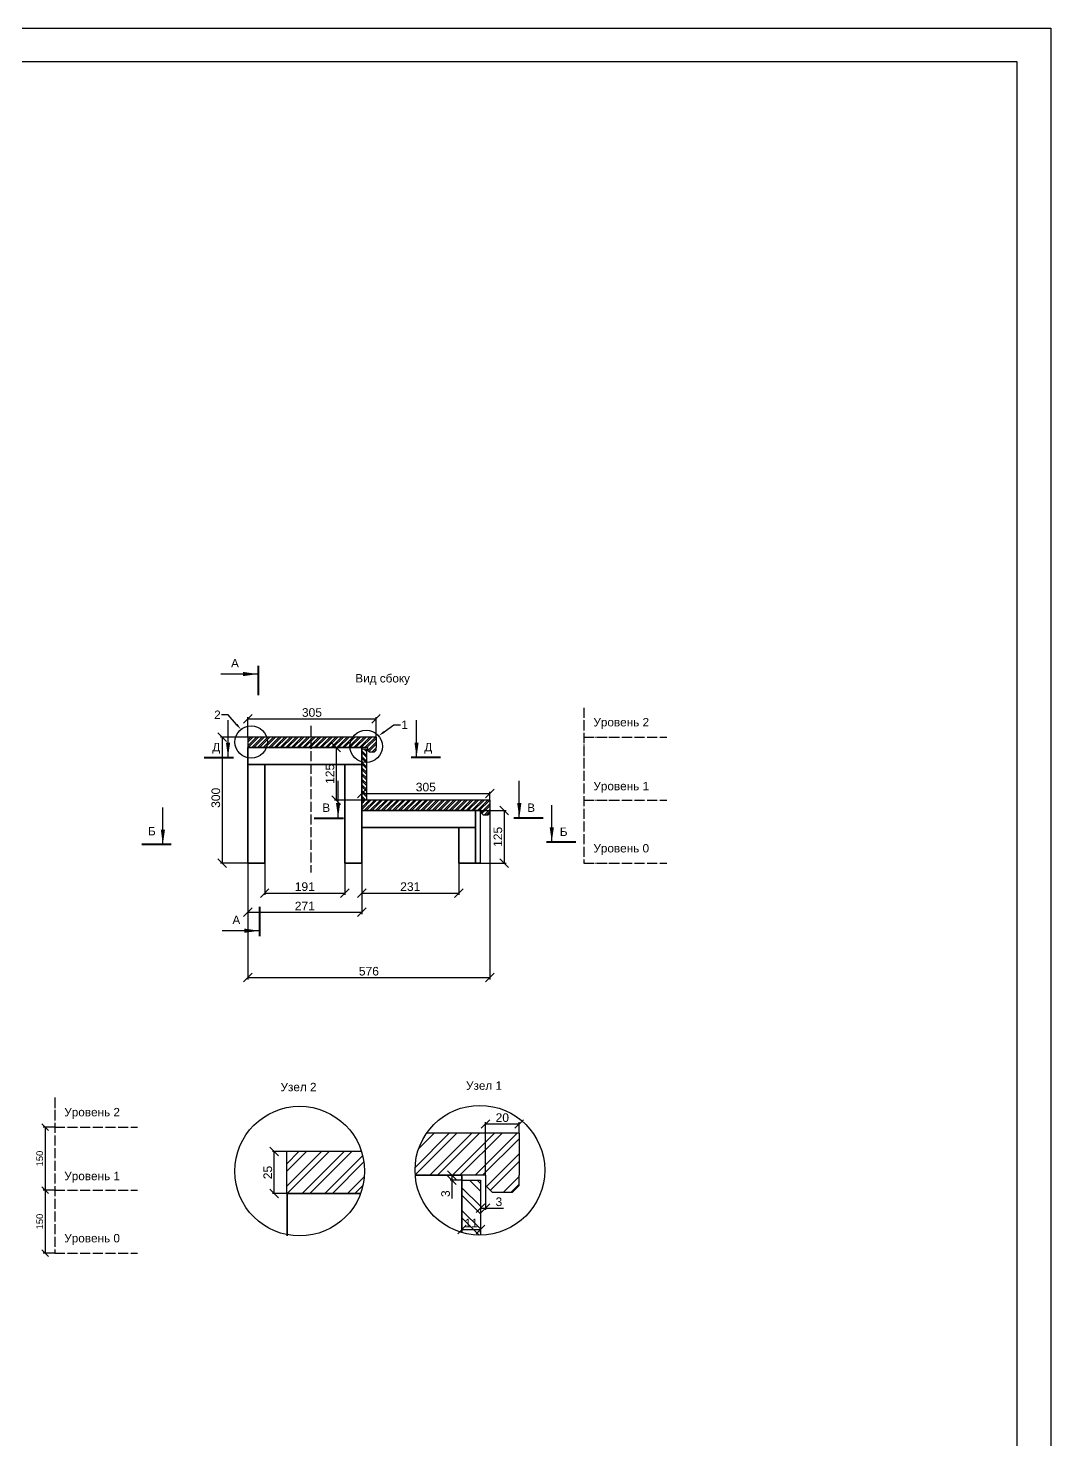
# Model space of a CAD drawing. Header units: millimetres. Extents: x 63961 to 114418, y 167972 to 194301.
# Drawn here: x 106337 to 108770, y 172528 to 175888 of the extents above; entities that cross this region are included whole.
import ezdxf
from ezdxf import colors
from ezdxf.entities.mleader import LeaderData, LeaderLine
from ezdxf.math import Vec2, Vec3

# ---------------------------------------------------------------- set-up
doc = ezdxf.new("R2010")
doc.units = ezdxf.units.MM
doc.linetypes.add('ACAD_ISO04W100', pattern=[30, 24, -3, 0, -3])
for name, color, linetype in [('Доска МПК 11х145х3000', 32, 'Continuous'), ('Заливка доски', 32, 'Continuous'), ('Заливка ступени', 52, 'Continuous'), ('Оси', 120, 'ACAD_ISO04W100'), ('Размеры', 140, 'Continuous'), ('Рамка', 7, 'Continuous'), ('Ступень СМ305', 52, 'Continuous')]:
    doc.layers.add(name, color=color, linetype=linetype)
doc.layers.add('Профиль 40x40', color=7, linetype='Continuous', lineweight=35)
doc.styles.get("Standard").update_dxf_attribs({"font": 'arial.ttf'})
doc.dimstyles.new('Копия Аннотативный', dxfattribs={"dimscale": 0, "dimtxt": 20.5, "dimasz": 20.5, "dimexe": 4.25, "dimexo": 0.625, "dimgap": 4.625, "dimtad": 1, "dimtxsty": 'Standard', "dimblk": 'OBLIQUE', "dimcen": 20.5, "dimclrd": 4, "dimclrt": 4, "dimadec": 0, "dimazin": 0, "dimtfac": 1, "dimtmove": 0, "dimatfit": 3, "dimfxl": 1, "dimtfillclr": 4, "dimarcsym": 0})

# ---------------------------------------------------------------- blocks, each defined once
blk = doc.blocks.new('Ступень из ДПК CM 305')
at = {"layer": 'Ступень СМ305'}
for p, q in [((103547.4, 186120.8), (103242.4, 186120.8)), ((103242.4, 186120.8), (103242.4, 186095.8)), ((103547.4, 186120.8), (103547.4, 186095.8)), ((103527.4, 186095.8), (103242.4, 186095.8)), ((103527.4, 186095.8), (103524.4, 186095.8)), ((103527.4, 186095.8), (103527.4, 186089.8)), ((103527.4, 186089.8), (103531.4, 186085.8)), ((103531.4, 186085.8), (103543.4, 186085.8)), ((103543.4, 186085.8), (103547.4, 186089.8)), ((103547.4, 186089.8), (103547.4, 186095.8))]:
    blk.add_line(p, q, dxfattribs=at)
blk = doc.blocks.new('_Oblique')
at = {"color": 0, "linetype": 'ByBlock', "lineweight": -2}
blk.add_line((-0.5, -0.5), (0.5, 0.5), dxfattribs=at)
blk = doc.blocks.new('*D894')
at = {"layer": 'Defpoints', "color": 0, "transparency": 16777216}
for p in [(106859.3, 174200.2), (106798.1, 173900.2), (106859.3, 173900.2)]:
    blk.add_point(p, dxfattribs=at)
at = {"layer": 'Размеры', "color": 0, "lineweight": -2, "transparency": 16777216}
for p, q in [((106858.7, 174200.2), (106793.9, 174200.2)), ((106858.7, 173900.2), (106793.9, 173900.2))]:
    blk.add_line(p, q, dxfattribs=at)
at = {"layer": 'Размеры', "color": 4, "lineweight": -2, "transparency": 16777216}
blk.add_line((106798.1, 174200.2), (106798.1, 173900.2), dxfattribs=at)
at = {"layer": 'Размеры', "color": 4, "lineweight": -2, "transparency": 16777216, "xscale": 20.5, "yscale": 20.5, "zscale": 20.5}
for p, rotation in [((106798.1, 174200.2), 90), ((106798.1, 173900.2), 270)]:
    blk.add_blockref('_Oblique', p, dxfattribs=dict(at, rotation=rotation))
at = {"layer": 'Размеры', "color": 4, "transparency": 16777216, "insert": (106783, 174055.7), "char_height": 20.5, "attachment_point": 5, "rotation": 90}
blk.add_mtext('300', dxfattribs=at)
blk = doc.blocks.new('*D895')
at = {"layer": 'Defpoints', "color": 0, "transparency": 16777216}
for p in [(107164.3, 174243.5), (106859.3, 174200.2), (107164.3, 174200.2)]:
    blk.add_point(p, dxfattribs=at)
at = {"layer": 'Заливка ступени', "color": 0, "lineweight": -2, "transparency": 16777216}
for p, q in [((106859.3, 174200.8), (106859.3, 174247.8)), ((107164.3, 174200.8), (107164.3, 174247.8))]:
    blk.add_line(p, q, dxfattribs=at)
at = {"layer": 'Заливка ступени', "color": 4, "lineweight": -2, "transparency": 16777216}
blk.add_line((106859.3, 174243.5), (107164.3, 174243.5), dxfattribs=at)
at = {"layer": 'Заливка ступени', "color": 4, "lineweight": -2, "transparency": 16777216, "xscale": 20.5, "yscale": 20.5, "zscale": 20.5, "rotation": 180}
blk.add_blockref('_Oblique', (106859.3, 174243.5), dxfattribs=at)
at = {"layer": 'Заливка ступени', "color": 4, "lineweight": -2, "transparency": 16777216, "xscale": 20.5, "yscale": 20.5, "zscale": 20.5}
blk.add_blockref('_Oblique', (107164.3, 174243.5), dxfattribs=at)
at = {"layer": 'Заливка ступени', "color": 4, "transparency": 16777216, "insert": (107011.8, 174258.6), "char_height": 20.5, "attachment_point": 5}
blk.add_mtext('305', dxfattribs=at)
blk = doc.blocks.new('*D896')
at = {"layer": 'Defpoints', "color": 0, "transparency": 16777216}
for p in [(107130.3, 174050.2), (107435.3, 174066), (107435.3, 174050.2)]:
    blk.add_point(p, dxfattribs=at)
at = {"layer": 'Размеры', "color": 0, "lineweight": -2, "transparency": 16777216}
for p, q in [((107130.3, 174050.8), (107130.3, 174070.3)), ((107435.3, 174050.8), (107435.3, 174070.3))]:
    blk.add_line(p, q, dxfattribs=at)
at = {"layer": 'Размеры', "color": 4, "lineweight": -2, "transparency": 16777216}
blk.add_line((107130.3, 174066), (107435.3, 174066), dxfattribs=at)
at = {"layer": 'Размеры', "color": 4, "lineweight": -2, "transparency": 16777216, "xscale": 20.5, "yscale": 20.5, "zscale": 20.5, "rotation": 180}
blk.add_blockref('_Oblique', (107130.3, 174066), dxfattribs=at)
at = {"layer": 'Размеры', "color": 4, "lineweight": -2, "transparency": 16777216, "xscale": 20.5, "yscale": 20.5, "zscale": 20.5}
blk.add_blockref('_Oblique', (107435.3, 174066), dxfattribs=at)
at = {"layer": 'Размеры', "color": 4, "transparency": 16777216, "insert": (107282.8, 174081.1), "char_height": 20.5, "attachment_point": 5}
blk.add_mtext('305', dxfattribs=at)
blk = doc.blocks.new('*D897')
at = {"layer": 'Defpoints', "color": 0, "transparency": 16777216}
for p in [(107401.3, 174025.2), (107401.3, 173900.2), (107469.5, 173900.2)]:
    blk.add_point(p, dxfattribs=at)
at = {"layer": 'Размеры', "color": 0, "lineweight": -2, "transparency": 16777216}
for p, q in [((107401.9, 174025.2), (107473.8, 174025.2)), ((107401.9, 173900.2), (107473.8, 173900.2))]:
    blk.add_line(p, q, dxfattribs=at)
at = {"layer": 'Размеры', "color": 4, "lineweight": -2, "transparency": 16777216}
blk.add_line((107469.5, 174025.2), (107469.5, 173900.2), dxfattribs=at)
at = {"layer": 'Размеры', "color": 4, "lineweight": -2, "transparency": 16777216, "xscale": 20.5, "yscale": 20.5, "zscale": 20.5}
for p, rotation in [((107469.5, 174025.2), 90), ((107469.5, 173900.2), 270)]:
    blk.add_blockref('_Oblique', p, dxfattribs=dict(at, rotation=rotation))
at = {"layer": 'Размеры', "color": 4, "transparency": 16777216, "insert": (107454.4, 173962.7), "char_height": 20.5, "attachment_point": 5, "rotation": 90}
blk.add_mtext('125', dxfattribs=at)
blk = doc.blocks.new('*D898')
at = {"layer": 'Defpoints', "color": 0, "transparency": 16777216}
for p in [(107130.3, 174175.2), (107069.7, 174050.2), (107130.3, 174050.2)]:
    blk.add_point(p, dxfattribs=at)
at = {"layer": 'Размеры', "color": 0, "lineweight": -2, "transparency": 16777216}
for p, q in [((107129.7, 174175.2), (107065.5, 174175.2)), ((107129.7, 174050.2), (107065.5, 174050.2))]:
    blk.add_line(p, q, dxfattribs=at)
at = {"layer": 'Размеры', "color": 4, "lineweight": -2, "transparency": 16777216}
blk.add_line((107069.7, 174175.2), (107069.7, 174050.2), dxfattribs=at)
at = {"layer": 'Размеры', "color": 4, "lineweight": -2, "transparency": 16777216, "xscale": 20.5, "yscale": 20.5, "zscale": 20.5}
for p, rotation in [((107069.7, 174175.2), 90), ((107069.7, 174050.2), 270)]:
    blk.add_blockref('_Oblique', p, dxfattribs=dict(at, rotation=rotation))
at = {"layer": 'Размеры', "color": 4, "transparency": 16777216, "insert": (107054.7, 174112.7), "char_height": 20.5, "attachment_point": 5, "rotation": 90}
blk.add_mtext('125', dxfattribs=at)
blk = doc.blocks.new('*D899')
at = {"layer": 'Defpoints', "color": 0, "transparency": 16777216}
for p in [(107345, 173145.2), (107368.9, 173157.2), (107368.9, 173145.2)]:
    blk.add_point(p, dxfattribs=at)
at = {"layer": 'Размеры', "color": 0, "lineweight": -2, "transparency": 16777216}
for p, q in [((107368.3, 173157.2), (107340.7, 173157.2)), ((107368.3, 173145.2), (107340.7, 173145.2))]:
    blk.add_line(p, q, dxfattribs=at)
at = {"layer": 'Размеры', "color": 4, "lineweight": -2, "transparency": 16777216}
for p, q in [((107345, 173157.2), (107345, 173145.2)), ((107345, 173145.2), (107345, 173102))]:
    blk.add_line(p, q, dxfattribs=at)
at = {"layer": 'Размеры', "color": 4, "lineweight": -2, "transparency": 16777216, "xscale": 20.5, "yscale": 20.5, "zscale": 20.5}
for p, rotation in [((107345, 173157.2), 90), ((107345, 173145.2), 270)]:
    blk.add_blockref('_Oblique', p, dxfattribs=dict(at, rotation=rotation))
at = {"layer": 'Размеры', "color": 4, "transparency": 16777216, "insert": (107329.9, 173113.3), "char_height": 20.5, "attachment_point": 5, "rotation": 90}
blk.add_mtext('3', dxfattribs=at)
blk = doc.blocks.new('*D913')
at = {"layer": 'Defpoints', "color": 0, "transparency": 16777216}
for p in [(107412.9, 173145.2), (107424.9, 173145.2), (107424.9, 173078.9)]:
    blk.add_point(p, dxfattribs=at)
at = {"layer": 'Размеры', "color": 0, "lineweight": -2, "transparency": 16777216}
for p, q in [((107412.9, 173144.5), (107412.9, 173074.6)), ((107424.9, 173144.5), (107424.9, 173074.6))]:
    blk.add_line(p, q, dxfattribs=at)
at = {"layer": 'Размеры', "color": 4, "lineweight": -2, "transparency": 16777216}
for p, q in [((107412.9, 173078.9), (107424.9, 173078.9)), ((107424.9, 173078.9), (107468.1, 173078.9))]:
    blk.add_line(p, q, dxfattribs=at)
at = {"layer": 'Размеры', "color": 4, "lineweight": -2, "transparency": 16777216, "xscale": 20.5, "yscale": 20.5, "zscale": 20.5, "rotation": 180}
blk.add_blockref('_Oblique', (107412.9, 173078.9), dxfattribs=at)
at = {"layer": 'Размеры', "color": 4, "lineweight": -2, "transparency": 16777216, "xscale": 20.5, "yscale": 20.5, "zscale": 20.5}
blk.add_blockref('_Oblique', (107424.9, 173078.9), dxfattribs=at)
at = {"layer": 'Размеры', "color": 4, "transparency": 16777216, "insert": (107456.8, 173094), "char_height": 20.5, "attachment_point": 5}
blk.add_mtext('3', dxfattribs=at)
blk = doc.blocks.new('*D914')
at = {"layer": 'Defpoints', "color": 0, "transparency": 16777216}
for p in [(106921.9, 173213.7), (106951, 173213.7), (106951, 173113.7)]:
    blk.add_point(p, dxfattribs=at)
at = {"layer": 'Размеры', "color": 0, "lineweight": -2, "transparency": 16777216}
for p, q in [((106950.4, 173213.7), (106917.6, 173213.7)), ((106950.4, 173113.7), (106917.6, 173113.7))]:
    blk.add_line(p, q, dxfattribs=at)
at = {"layer": 'Размеры', "color": 4, "lineweight": -2, "transparency": 16777216}
blk.add_line((106921.9, 173113.7), (106921.9, 173213.7), dxfattribs=at)
at = {"layer": 'Размеры', "color": 4, "lineweight": -2, "transparency": 16777216, "xscale": 20.5, "yscale": 20.5, "zscale": 20.5}
for p, rotation in [((106921.9, 173213.7), 90), ((106921.9, 173113.7), 270)]:
    blk.add_blockref('_Oblique', p, dxfattribs=dict(at, rotation=rotation))
at = {"layer": 'Размеры', "color": 4, "transparency": 16777216, "insert": (106906.8, 173163.7), "char_height": 20.5, "attachment_point": 5, "rotation": 90}
blk.add_mtext('25', dxfattribs=at)
blk = doc.blocks.new('*D915')
at = {"layer": 'Defpoints', "color": 0, "transparency": 16777216}
for p in [(107424.9, 173279.2), (107504.9, 173257.2), (107424.9, 173157.2)]:
    blk.add_point(p, dxfattribs=at)
at = {"layer": 'Размеры', "color": 0, "lineweight": -2, "transparency": 16777216}
for p, q in [((107424.9, 173157.8), (107424.9, 173283.4)), ((107504.9, 173257.8), (107504.9, 173283.4))]:
    blk.add_line(p, q, dxfattribs=at)
at = {"layer": 'Размеры', "color": 4, "lineweight": -2, "transparency": 16777216}
blk.add_line((107504.9, 173279.2), (107424.9, 173279.2), dxfattribs=at)
at = {"layer": 'Размеры', "color": 4, "lineweight": -2, "transparency": 16777216, "xscale": 20.5, "yscale": 20.5, "zscale": 20.5, "rotation": 180}
blk.add_blockref('_Oblique', (107424.9, 173279.2), dxfattribs=at)
at = {"layer": 'Размеры', "color": 4, "lineweight": -2, "transparency": 16777216, "xscale": 20.5, "yscale": 20.5, "zscale": 20.5}
blk.add_blockref('_Oblique', (107504.9, 173279.2), dxfattribs=at)
at = {"layer": 'Размеры', "color": 4, "transparency": 16777216, "insert": (107464.9, 173294.3), "char_height": 20.5, "attachment_point": 5}
blk.add_mtext('20', dxfattribs=at)
blk = doc.blocks.new('*D916')
at = {"layer": 'Defpoints', "color": 0, "transparency": 16777216}
for p in [(107368.9, 173020.8), (107412.9, 173028.4), (107412.9, 173020.5)]:
    blk.add_point(p, dxfattribs=at)
at = {"layer": 'Размеры', "color": 0, "lineweight": -2, "transparency": 16777216}
for p, q in [((107368.9, 173021.4), (107368.9, 173032.6)), ((107412.9, 173021.1), (107412.9, 173032.6))]:
    blk.add_line(p, q, dxfattribs=at)
at = {"layer": 'Размеры', "color": 4, "lineweight": -2, "transparency": 16777216}
blk.add_line((107368.9, 173028.4), (107412.9, 173028.4), dxfattribs=at)
at = {"layer": 'Размеры', "color": 4, "lineweight": -2, "transparency": 16777216, "xscale": 20.5, "yscale": 20.5, "zscale": 20.5, "rotation": 180}
blk.add_blockref('_Oblique', (107368.9, 173028.4), dxfattribs=at)
at = {"layer": 'Размеры', "color": 4, "lineweight": -2, "transparency": 16777216, "xscale": 20.5, "yscale": 20.5, "zscale": 20.5}
blk.add_blockref('_Oblique', (107412.9, 173028.4), dxfattribs=at)
at = {"layer": 'Размеры', "color": 4, "transparency": 16777216, "insert": (107390.9, 173043.3), "char_height": 20.5, "attachment_point": 5}
blk.add_mtext('11', dxfattribs=at)
blk = doc.blocks.new('*D917')
at = {"layer": 'Defpoints', "color": 0, "transparency": 16777216}
for p in [(106899.3, 173900.2), (107090.3, 173900.2), (107090.3, 173829)]:
    blk.add_point(p, dxfattribs=at)
at = {"layer": 'Размеры', "color": 0, "lineweight": -2, "transparency": 16777216}
for p, q in [((106899.3, 173899.5), (106899.3, 173824.7)), ((107090.3, 173899.5), (107090.3, 173824.7))]:
    blk.add_line(p, q, dxfattribs=at)
at = {"layer": 'Размеры', "color": 4, "lineweight": -2, "transparency": 16777216}
blk.add_line((106899.3, 173829), (107090.3, 173829), dxfattribs=at)
at = {"layer": 'Размеры', "color": 4, "lineweight": -2, "transparency": 16777216, "xscale": 20.5, "yscale": 20.5, "zscale": 20.5, "rotation": 180}
blk.add_blockref('_Oblique', (106899.3, 173829), dxfattribs=at)
at = {"layer": 'Размеры', "color": 4, "lineweight": -2, "transparency": 16777216, "xscale": 20.5, "yscale": 20.5, "zscale": 20.5}
blk.add_blockref('_Oblique', (107090.3, 173829), dxfattribs=at)
at = {"layer": 'Размеры', "color": 4, "transparency": 16777216, "insert": (106994.8, 173844.1), "char_height": 20.5, "attachment_point": 5}
blk.add_mtext('191', dxfattribs=at)
blk = doc.blocks.new('*D902')
at = {"layer": 'Defpoints', "color": 0, "transparency": 16777216}
for p in [(107435.3, 174050.2), (106859.3, 173900.2), (107435.3, 173627.7)]:
    blk.add_point(p, dxfattribs=at)
at = {"layer": 'Размеры', "color": 0, "lineweight": -2, "transparency": 16777216}
for p, q in [((107435.3, 174049.5), (107435.3, 173623.4)), ((106859.3, 173899.5), (106859.3, 173623.4))]:
    blk.add_line(p, q, dxfattribs=at)
at = {"layer": 'Размеры', "color": 4, "lineweight": -2, "transparency": 16777216}
blk.add_line((106859.3, 173627.7), (107435.3, 173627.7), dxfattribs=at)
at = {"layer": 'Размеры', "color": 4, "lineweight": -2, "transparency": 16777216, "xscale": 20.5, "yscale": 20.5, "zscale": 20.5, "rotation": 180}
blk.add_blockref('_Oblique', (106859.3, 173627.7), dxfattribs=at)
at = {"layer": 'Размеры', "color": 4, "lineweight": -2, "transparency": 16777216, "xscale": 20.5, "yscale": 20.5, "zscale": 20.5}
blk.add_blockref('_Oblique', (107435.3, 173627.7), dxfattribs=at)
at = {"layer": 'Размеры', "color": 4, "transparency": 16777216, "insert": (107147.3, 173642.8), "char_height": 20.5, "attachment_point": 5}
blk.add_mtext('576', dxfattribs=at)
blk = doc.blocks.new('*D903')
at = {"layer": 'Defpoints', "color": 0, "transparency": 16777216}
for p in [(107130.3, 173900.2), (107361.3, 173900.2), (107361.3, 173829)]:
    blk.add_point(p, dxfattribs=at)
at = {"layer": 'Размеры', "color": 0, "lineweight": -2, "transparency": 16777216}
for p, q in [((107130.3, 173899.5), (107130.3, 173824.7)), ((107361.3, 173899.5), (107361.3, 173824.7))]:
    blk.add_line(p, q, dxfattribs=at)
at = {"layer": 'Размеры', "color": 4, "lineweight": -2, "transparency": 16777216}
blk.add_line((107130.3, 173829), (107361.3, 173829), dxfattribs=at)
at = {"layer": 'Размеры', "color": 4, "lineweight": -2, "transparency": 16777216, "xscale": 20.5, "yscale": 20.5, "zscale": 20.5, "rotation": 180}
blk.add_blockref('_Oblique', (107130.3, 173829), dxfattribs=at)
at = {"layer": 'Размеры', "color": 4, "lineweight": -2, "transparency": 16777216, "xscale": 20.5, "yscale": 20.5, "zscale": 20.5}
blk.add_blockref('_Oblique', (107361.3, 173829), dxfattribs=at)
at = {"layer": 'Размеры', "color": 4, "transparency": 16777216, "insert": (107245.8, 173844.1), "char_height": 20.5, "attachment_point": 5}
blk.add_mtext('231', dxfattribs=at)
blk = doc.blocks.new('*D909')
at = {"layer": 'Defpoints', "color": 0, "transparency": 16777216}
for p in [(106399.9, 173272), (106376.7, 173122), (106399.9, 173122)]:
    blk.add_point(p, dxfattribs=at)
at = {"layer": 'Ступень СМ305', "color": 0, "lineweight": -2, "transparency": 16777216}
for p, q in [((106399.2, 173272), (106372.4, 173272)), ((106399.2, 173122), (106372.4, 173122))]:
    blk.add_line(p, q, dxfattribs=at)
at = {"layer": 'Ступень СМ305', "color": 4, "lineweight": -2, "transparency": 16777216}
blk.add_line((106376.7, 173272), (106376.7, 173122), dxfattribs=at)
at = {"layer": 'Ступень СМ305', "color": 4, "lineweight": -2, "transparency": 16777216, "xscale": 16, "yscale": 16, "zscale": 16}
for p, rotation in [((106376.7, 173272), 90), ((106376.7, 173122), 270)]:
    blk.add_blockref('_Oblique', p, dxfattribs=dict(at, rotation=rotation))
at = {"layer": 'Ступень СМ305', "color": 4, "transparency": 16777216, "insert": (106363.9, 173197), "char_height": 16, "attachment_point": 5, "rotation": 90}
blk.add_mtext('150', dxfattribs=at)
blk = doc.blocks.new('*D910')
at = {"layer": 'Defpoints', "color": 0, "transparency": 16777216}
for p in [(106399.2, 173122), (106376.7, 172972), (106399.9, 172972)]:
    blk.add_point(p, dxfattribs=at)
at = {"layer": 'Ступень СМ305', "color": 0, "lineweight": -2, "transparency": 16777216}
for p, q in [((106398.6, 173122), (106372.4, 173122)), ((106399.2, 172972), (106372.4, 172972))]:
    blk.add_line(p, q, dxfattribs=at)
at = {"layer": 'Ступень СМ305', "color": 4, "lineweight": -2, "transparency": 16777216}
blk.add_line((106376.7, 173122), (106376.7, 172972), dxfattribs=at)
at = {"layer": 'Ступень СМ305', "color": 4, "lineweight": -2, "transparency": 16777216, "xscale": 16, "yscale": 16, "zscale": 16}
for p, rotation in [((106376.7, 173122), 90), ((106376.7, 172972), 270)]:
    blk.add_blockref('_Oblique', p, dxfattribs=dict(at, rotation=rotation))
at = {"layer": 'Ступень СМ305', "color": 4, "transparency": 16777216, "insert": (106363.9, 173047), "char_height": 16, "attachment_point": 5, "rotation": 90}
blk.add_mtext('150', dxfattribs=at)
blk = doc.blocks.new('*D912')
at = {"layer": 'Defpoints', "color": 0, "transparency": 16777216}
for p in [(106859.3, 173900.2), (107130.3, 173900.2), (107130.3, 173783.3)]:
    blk.add_point(p, dxfattribs=at)
at = {"layer": 'Ступень СМ305', "color": 0, "lineweight": -2, "transparency": 16777216}
for p, q in [((106859.3, 173899.5), (106859.3, 173779.1)), ((107130.3, 173899.5), (107130.3, 173779.1))]:
    blk.add_line(p, q, dxfattribs=at)
at = {"layer": 'Ступень СМ305', "color": 4, "lineweight": -2, "transparency": 16777216}
blk.add_line((106859.3, 173783.3), (107130.3, 173783.3), dxfattribs=at)
at = {"layer": 'Ступень СМ305', "color": 4, "lineweight": -2, "transparency": 16777216, "xscale": 20.5, "yscale": 20.5, "zscale": 20.5, "rotation": 180}
blk.add_blockref('_Oblique', (106859.3, 173783.3), dxfattribs=at)
at = {"layer": 'Ступень СМ305', "color": 4, "lineweight": -2, "transparency": 16777216, "xscale": 20.5, "yscale": 20.5, "zscale": 20.5}
blk.add_blockref('_Oblique', (107130.3, 173783.3), dxfattribs=at)
at = {"layer": 'Ступень СМ305', "color": 4, "transparency": 16777216, "insert": (106994.8, 173798.2), "char_height": 20.5, "attachment_point": 5}
blk.add_mtext('271', dxfattribs=at)

msp = doc.modelspace()

# ---------------------------------------------------------------- hatches: boundary and pattern name
at = {"layer": 'Заливка доски'}
h = msp.add_hatch(dxfattribs=at)
h.set_pattern_fill('ANSI32', color=256, angle=90)
h.set_pattern_definition([(135, (3381.5615, -11297.189), (-6.7351921, -6.7351921), []), (135, (3381.5615, -11292.699), (-6.7351921, -6.7351921), [])])
h.paths.add_polyline_path([(107141.278, 174172.156), (107130.278, 174172.156), (107130.278, 174050.155), (107141.278, 174050.155)])
at = {"layer": 'Заливка ступени'}
h = msp.add_hatch(dxfattribs=at)
h.set_pattern_fill('ANSI32', color=256, angle=180)
h.set_pattern_definition([(225, (3381.5615, -11297.189), (6.7351921, -6.7351921), []), (225, (3377.071, -11297.189), (6.7351921, -6.7351921), [])])
h.paths.add_polyline_path([(107164.278, 174200.156), (106859.278, 174200.156), (106859.278, 174175.156), (107144.278, 174175.156), (107144.278, 174169.156), (107148.278, 174165.156), (107160.278, 174165.156), (107164.278, 174169.156), (107164.278, 174175.156)])
h.paths.add_polyline_path([(107435.278, 174050.155), (107130.278, 174050.155), (107130.278, 174025.155), (107415.278, 174025.155), (107415.278, 174019.155), (107419.278, 174015.155), (107431.278, 174015.155), (107435.278, 174019.155), (107435.278, 174025.155)])

# ---------------------------------------------------------------- linework, layer by layer
at = {"layer": 'Доска МПК 11х145х3000'}
for p, q in [((107130.278, 174175.156), (107130.278, 174050.155)), ((107130.278, 174172.156), (107141.278, 174172.156)), ((107141.278, 174172.156), (107141.278, 174050.155)), ((107141.278, 174050.155), (107130.278, 174050.155)), ((107401.278, 174025.155), (107401.278, 173900.156)), ((107401.278, 174025.155), (107412.278, 174025.155)), ((107412.278, 174025.155), (107412.278, 173900.156)), ((107412.278, 173900.156), (107401.278, 173900.156)), ((107368.927, 173157.162), (107368.927, 173020.815)), ((107368.927, 173145.162), (107412.927, 173145.162)), ((107412.927, 173145.162), (107412.927, 173014.86))]:
    msp.add_line(p, q, dxfattribs=at)
at = {"layer": 'Заливка доски', "linetype": 'Continuous'}
for p, q in [((107412.927, 173119.389), (107387.154, 173145.162)), ((107412.927, 173137.35), (107405.115, 173145.162)), ((107412.927, 173083.468), (107368.927, 173127.468)), ((107412.927, 173065.507), (107368.927, 173109.507)), ((107412.927, 173029.586), (107368.927, 173073.586)), ((107409.691, 173014.862), (107368.927, 173055.626))]:
    msp.add_line(p, q, dxfattribs=at)
at = {"layer": 'Заливка ступени', "linetype": 'Continuous'}
for p, q in [((107338.432, 173257.162), (107257.247, 173175.977)), ((107356.393, 173257.162), (107257.483, 173158.252)), ((107302.511, 173257.162), (107265.906, 173220.557)), ((107392.314, 173257.162), (107292.314, 173157.162)), ((107410.274, 173257.162), (107310.274, 173157.162)), ((107446.195, 173257.162), (107346.195, 173157.162)), ((107464.156, 173257.162), (107364.156, 173157.162)), ((107500.077, 173257.162), (107400.077, 173157.162)), ((107504.927, 173244.051), (107418.037, 173157.162)), ((106998.699, 173213.709), (106950.982, 173165.993)), ((107034.62, 173213.709), (106950.982, 173130.072)), ((106980.738, 173213.709), (106950.982, 173183.953)), ((107052.58, 173213.709), (106952.58, 173113.709)), ((107088.501, 173213.709), (106988.501, 173113.709)), ((107106.462, 173213.709), (107006.462, 173113.709)), ((107504.927, 173208.13), (107427.443, 173130.646)), ((107132.491, 173203.817), (107042.383, 173113.709)), ((107135.404, 173188.77), (107060.343, 173113.709)), ((107504.927, 173190.17), (107436.423, 173121.666)), ((107136.384, 173153.829), (107096.264, 173113.709)), ((107504.927, 173154.249), (107467.84, 173117.162)), ((107133.048, 173132.533), (107114.225, 173113.709)), ((107504.927, 173136.288), (107485.8, 173117.162))]:
    msp.add_line(p, q, dxfattribs=at)
at = {"layer": 'Оси'}
for p, q in [((107659.268, 174270.207), (107659.268, 173900.156)), ((107009.278, 174226.737), (107009.278, 173877.843)), ((107659.268, 174200.156), (107856.132, 174200.156)), ((107659.268, 174050.155), (107856.132, 174050.155)), ((107659.268, 173900.156), (107856.132, 173900.156)), ((106399.866, 173342.002), (106399.866, 172971.952)), ((106399.866, 173271.952), (106596.73, 173271.952)), ((106399.866, 173121.95), (106596.73, 173121.95)), ((106399.866, 172971.952), (106596.73, 172971.952))]:
    msp.add_line(p, q, dxfattribs=at)
at = {"layer": 'Профиль 40x40'}
for p, q in [((106859.278, 173900.156), (106859.278, 174175.156)), ((107130.278, 174175.156), (106859.278, 174175.156)), ((107130.278, 174175.156), (107130.278, 173900.156)), ((107130.278, 174135.008), (106859.278, 174135.008)), ((106899.278, 173900.156), (106899.278, 174135.156)), ((107090.278, 174135.156), (107090.278, 173900.156)), ((107401.278, 174025.155), (107130.278, 174025.155)), ((107401.278, 174025.155), (107401.278, 173900.156)), ((107130.278, 173985.155), (107401.278, 173985.155)), ((107361.278, 173985.155), (107361.278, 173900.156)), ((106859.278, 173900.156), (106899.278, 173900.156)), ((107090.278, 173900.156), (107130.278, 173900.156)), ((107361.278, 173900.156), (107401.278, 173900.156)), ((107368.927, 173157.162), (107257.564, 173157.162)), ((107368.927, 173157.162), (107368.927, 173020.815)), ((107127.453, 173113.709), (106950.982, 173113.709)), ((106952.58, 173013.183), (106952.58, 173113.709))]:
    msp.add_line(p, q, dxfattribs=at)
at = {"layer": 'Размеры', "color": 2, "lineweight": 40}
for p, q in [((106883.545, 174370.201), (106883.545, 174300.398)), ((106755.097, 174151.679), (106824.9, 174151.679)), ((107317.657, 174151.679), (107247.854, 174151.679)), ((107017.115, 174007.406), (107086.918, 174007.406)), ((107562.249, 174007.406), (107492.446, 174007.406)), ((107639.602, 173950.078), (107569.799, 173950.078)), ((106676.92, 173944.311), (106607.117, 173944.311)), ((106886.795, 173796.23), (106886.795, 173726.427))]:
    msp.add_line(p, q, dxfattribs=at)
at = {"layer": 'Размеры', "color": 2}
for p, q in [((106883.545, 174350.28), (106795.081, 174350.28)), ((106812.039, 174151.679), (106812.039, 174240.143)), ((107260.715, 174151.679), (107260.715, 174240.143)), ((107074.057, 174007.406), (107074.057, 174095.87)), ((107505.307, 174007.406), (107505.307, 174095.87)), ((106656.999, 173944.311), (106656.999, 174032.775)), ((107582.66, 173950.078), (107582.66, 174038.542)), ((106886.795, 173739.288), (106798.331, 173739.288))]:
    msp.add_line(p, q, dxfattribs=at)
at = {"layer": 'Размеры'}
for p, q in [((107401.278, 173900.156), (107412.278, 173900.156)), ((107366.427, 173157.162), (107257.564, 173157.162))]:
    msp.add_line(p, q, dxfattribs=at)
at = {"layer": 'Размеры', "color": 2}
for points in [[(106883.545, 174350.28, 0, 10, 0), (106847.935, 174350.28, 10, 10, 0)], [(106812.039, 174151.679, 0, 10, 0), (106812.039, 174187.289, 10, 10, 0)], [(107260.715, 174151.679, 0, 10, 0), (107260.715, 174187.289, 10, 10, 0)], [(107074.057, 174007.406, 0, 10, 0), (107074.057, 174043.016, 10, 10, 0)], [(107505.307, 174007.406, 0, 10, 0), (107505.307, 174043.016, 10, 10, 0)], [(106656.999, 173944.311, 0, 10, 0), (106656.999, 173979.921, 10, 10, 0)], [(107582.66, 173950.078, 0, 10, 0), (107582.66, 173985.689, 10, 10, 0)], [(106886.795, 173739.288, 0, 10, 0), (106851.184, 173739.288, 10, 10, 0)]]:
    msp.add_lwpolyline(points, format="xyseb", dxfattribs=at)
at = {"layer": 'Размеры', "color": 2, "const_width": 5}
for points in [[(106883.545, 174313.259), (106883.545, 174313.259)], [(106812.039, 174151.679), (106812.039, 174151.679)], [(107260.715, 174151.679), (107260.715, 174151.679)], [(107074.057, 174007.406), (107074.057, 174007.406)], [(107505.307, 174007.406), (107505.307, 174007.406)], [(107582.66, 173950.078), (107582.66, 173950.078)], [(106694.02, 173944.311), (106694.02, 173944.311)], [(106886.795, 173739.288), (106886.795, 173739.288)]]:
    msp.add_lwpolyline(points, dxfattribs=at)
at = {"layer": 'Размеры'}
for centre, radius in [((106867.192, 174188.479), 38.578), ((107140.899, 174178.156), 38.578), ((106982.635, 173167), 154.312), ((107411.408, 173169.164), 154.312)]:
    msp.add_circle(centre, radius, dxfattribs=at)
at = {"layer": 'Рамка'}
for points in [[(108770.25, 175887.573), (108770.25, 169167.573), (104018.25, 169167.573), (104018.25, 175887.573)], [(108690.25, 175807.573), (104338.25, 175807.573), (104338.25, 169247.573), (108690.25, 169247.573)]]:
    msp.add_lwpolyline(points, close=True, dxfattribs=at)
at = {"layer": 'Ступень СМ305'}
for p, q in [((107504.927, 173257.162), (107284.647, 173257.162)), ((107504.927, 173257.162), (107504.927, 173157.162)), ((107129.708, 173213.709), (106950.982, 173213.709)), ((106950.982, 173213.709), (106950.982, 173113.709)), ((107424.927, 173157.162), (107257.564, 173157.162)), ((107424.927, 173157.162), (107412.927, 173157.162)), ((107424.927, 173157.162), (107424.927, 173133.162)), ((107504.927, 173133.162), (107504.927, 173157.162)), ((107127.453, 173113.709), (106950.982, 173113.709)), ((107424.927, 173133.162), (107440.927, 173117.162)), ((107440.927, 173117.162), (107488.927, 173117.162)), ((107488.927, 173117.162), (107504.927, 173133.162))]:
    msp.add_line(p, q, dxfattribs=at)

# ---------------------------------------------------------------- block references
for p in [(3616.904, -11920.661), (3887.904, -12070.662)]:
    msp.add_blockref('Ступень из ДПК CM 305', p, dxfattribs=at)

# ---------------------------------------------------------------- texts
at = {"layer": 'Оси'}
for s, p in [('Уровень 2', (107681.726, 174225.664)), ('Уровень 1', (107681.726, 174073.591)), ('Уровень 0', (107681.726, 173925.664)), ('Уровень 2', (106422.323, 173297.46)), ('Уровень 1', (106422.323, 173145.387)), ('Уровень 0', (106422.323, 172997.46))]:
    msp.add_text(s, height=20, dxfattribs=at).set_placement(p)
at = {"layer": 'Размеры'}
msp.add_text('Вид сбоку', height=20, dxfattribs=at).set_placement((107114.983, 174330.171))
at = {"layer": 'Размеры', "color": 2, "char_height": 20}
for s, insert, attachment_point in [('А', (106837.901, 174386.051), 3), ('Д', (106774.546, 174186.446), 1), ('Д', (107298.208, 174186.446), 3), ('В', (107036.564, 174042.173), 1), ('В', (107542.8, 174042.173), 3), ('Б', (106640.116, 173986.241), 3), ('Б', (107620.154, 173984.845), 3), ('А', (106841.151, 173775.059), 3)]:
    msp.add_mtext(s, dxfattribs=dict(at, insert=insert, attachment_point=attachment_point))
at = {"layer": 'Размеры', "char_height": 20, "attachment_point": 3}
for s, insert in [('Узел 2', (107022.708, 173377.203)), ('Узел 1', (107464.289, 173380.695))]:
    msp.add_mtext(s, dxfattribs=dict(at, insert=insert))

# ---------------------------------------------------------------- dimensions: what is measured, and where the dimension line sits
at = {"layer": 'Заливка ступени'}
dim = msp.add_linear_dim(base=(107164.278, 174243.548), p1=(106859.278, 174200.156), p2=(107164.278, 174200.156), dimstyle='Копия Аннотативный', dxfattribs=at)
dim.commit()
dim.dimension.update_dxf_attribs({"geometry": '*D895', "text_midpoint": (107011.778, 174258.647)})
at = {"layer": 'Размеры'}
dim = msp.add_linear_dim(base=(106798.143, 173900.156), p1=(106859.278, 174200.156), p2=(106859.278, 173900.156), angle=90, dimstyle='Копия Аннотативный', dxfattribs=at)
dim.commit()
dim.dimension.update_dxf_attribs({"geometry": '*D894', "text_midpoint": (106798.143, 174055.73), "dimtype": 160})
for base, p1, p2, picture, middle in [((107069.749, 174050.155), (107130.278, 174175.156), (107130.278, 174050.155), '*D898', (107054.657, 174112.655)), ((107469.505, 173900.156), (107401.278, 174025.155), (107401.278, 173900.156), '*D897', (107454.413, 173962.655))]:
    dim = msp.add_linear_dim(base=base, p1=p1, p2=p2, angle=90, dimstyle='Копия Аннотативный', dxfattribs=at)
    dim.commit()
    dim.dimension.update_dxf_attribs({"geometry": picture, "text_midpoint": middle})
for base, p1, p2, picture, middle in [((107435.278, 174066.028), (107130.278, 174050.155), (107435.278, 174050.155), '*D896', (107282.778, 174081.127)), ((107435.278, 173627.66), (106859.278, 173900.156), (107435.278, 174050.155), '*D902', (107147.278, 173642.752)), ((107090.278, 173828.989), (106899.278, 173900.156), (107090.278, 173900.156), '*D917', (106994.778, 173844.081)), ((107361.278, 173828.989), (107130.278, 173900.156), (107361.278, 173900.156), '*D903', (107245.778, 173844.088))]:
    dim = msp.add_linear_dim(base=base, p1=p1, p2=p2, dimstyle='Копия Аннотативный', dxfattribs=at)
    dim.commit()
    dim.dimension.update_dxf_attribs({"geometry": picture, "text_midpoint": middle})
for base, p1, p2, text, picture, middle in [((107424.927, 173279.186), (107504.927, 173257.162), (107424.927, 173157.162), '20', '*D915', (107464.927, 173294.278)), ((107424.927, 173078.856), (107412.927, 173145.162), (107424.927, 173145.162), '3', '*D913', (107456.764, 173093.955)), ((107412.927, 173028.378), (107368.927, 173020.815), (107412.927, 173020.495), '11', '*D916', (107390.927, 173043.295))]:
    dim = msp.add_linear_dim(base=base, p1=p1, p2=p2, text=text, dimstyle='Копия Аннотативный', dxfattribs=at)
    dim.commit()
    dim.dimension.update_dxf_attribs({"geometry": picture, "text_midpoint": middle})
for base, p1, p2, text, picture, middle in [((106921.869, 173213.709), (106950.982, 173113.709), (106950.982, 173213.709), '25', '*D914', (106906.777, 173163.709)), ((107344.994, 173145.162), (107368.927, 173157.162), (107368.927, 173145.162), '3', '*D899', (107329.896, 173113.325))]:
    dim = msp.add_linear_dim(base=base, p1=p1, p2=p2, angle=90, text=text, dimstyle='Копия Аннотативный', dxfattribs=at)
    dim.commit()
    dim.dimension.update_dxf_attribs({"geometry": picture, "text_midpoint": middle})
at = {"layer": 'Ступень СМ305'}
dim = msp.add_linear_dim(base=(107130.278, 173783.306), p1=(106859.278, 173900.156), p2=(107130.278, 173900.156), dimstyle='Копия Аннотативный', dxfattribs=at)
dim.commit()
dim.dimension.update_dxf_attribs({"geometry": '*D912', "text_midpoint": (106994.778, 173798.223)})
for base, p1, p2, picture, middle in [((106376.683, 173121.95), (106399.866, 173271.952), (106399.866, 173121.95), '*D909', (106363.889, 173196.951)), ((106376.683, 172971.952), (106399.241, 173121.95), (106399.866, 172971.952), '*D910', (106363.889, 173046.951))]:
    dim = msp.add_linear_dim(base=base, p1=p1, p2=p2, angle=90, dimstyle='Копия Аннотативный', override={"dimtxt": 16, "dimasz": 16}, dxfattribs=at)
    dim.commit()
    dim.dimension.update_dxf_attribs({"geometry": picture, "text_midpoint": middle})

# ---------------------------------------------------------------- leaders
at = {"layer": 'Размеры'}
ml = msp.add_multileader_mtext('Standard', dxfattribs=at)
ml.set_content('2', color=256)
ml.set_leader_properties()
ml.build(insert=Vec2(0, 0))
ml.multileader.update_dxf_attribs({"dogleg_length": 16, "arrow_head_size": 16})
ctx = ml.context
ctx.base_point, ctx.char_height, ctx.arrow_head_size, ctx.plane_origin = Vec3(106779.377, 174253.364), 20, 16, Vec3(106785.269, 174242.061)
ctx.text_align_type = 2
notes = []
notes.append((ctx, [(1, (1, 1, 0), (106812.624, 174253.364), (-1, 0), 16, [(0, [(106842.777, 174218.348)], 0, [])])]))
ctx.mtext.insert, ctx.mtext.alignment, ctx.mtext.flow_direction = Vec3(106794.624, 174263.364), 3, 5
ml = msp.add_multileader_mtext('Standard', dxfattribs=at)
ml.set_content('1', color=256)
ml.set_leader_properties()
ml.build(insert=Vec2(0, 0))
ml.multileader.update_dxf_attribs({"dogleg_length": 16, "arrow_head_size": 16})
ctx = ml.context
ctx.base_point, ctx.char_height, ctx.arrow_head_size, ctx.plane_origin = Vec3(107222.475, 174229.327), 20, 16, Vec3(107184.917, 174200.108)
notes.append((ctx, [(0, (1, 1, 0), (107206.475, 174229.327), (1, 0), 16, [(0, [(107170.405, 174203.009)], 0, [])])]))
ctx.mtext.insert, ctx.mtext.flow_direction = Vec3(107224.475, 174239.327), 5
for ctx, leaders in notes:
    for number, flags, end, landing, length, lines in leaders:
        leader = LeaderData()
        leader.index, (leader.has_last_leader_line, leader.has_dogleg_vector, leader.attachment_direction) = number, flags
        leader.last_leader_point, leader.dogleg_vector, leader.dogleg_length = Vec3(end), Vec3(landing), length
        for number, points, colour, breaks in lines:
            line = LeaderLine()
            line.index, line.vertices, line.color, line.breaks = number, Vec3.list(points), colors.encode_raw_color(colour), breaks
            leader.lines.append(line)
        ctx.leaders.append(leader)

doc.saveas('drawing.dxf')
